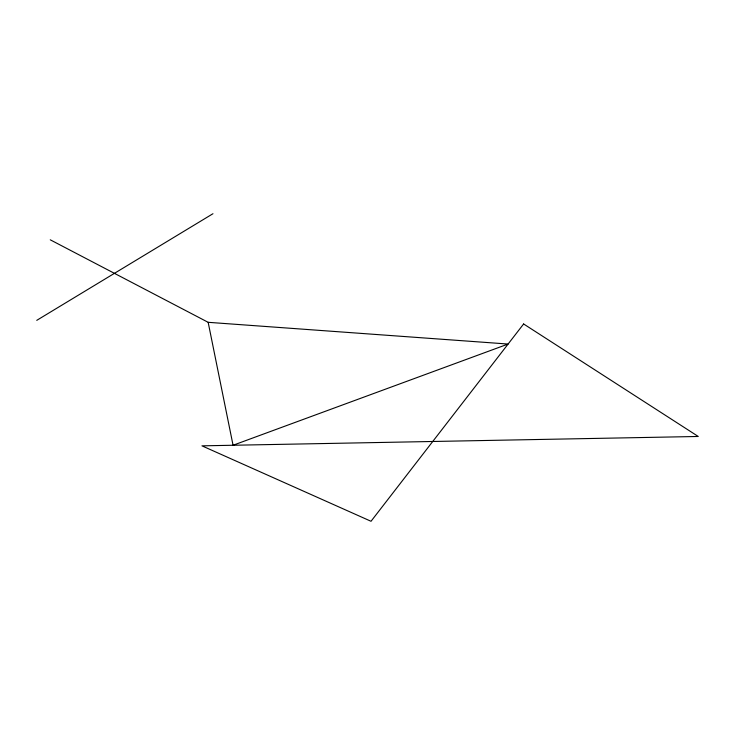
<?xml version="1.0" encoding="UTF-8"?>
<svg xmlns="http://www.w3.org/2000/svg" width="735" height="735" viewBox="0 0 735 735"><rect width="100%" height="100%" fill="white"/><g stroke="black" fill="none" stroke-linecap="round" stroke-linejoin="round"><path stroke-width="1.1" d="M36.75 320.35L212.966 213.72M208.161 322.316L508.096 344.044L233.059 445.254L208.161 322.316L50.265 239.812M523.623 323.97L371.019 521.28L201.96 445.842L698.25 436.471L523.623 323.97"/></g></svg>
